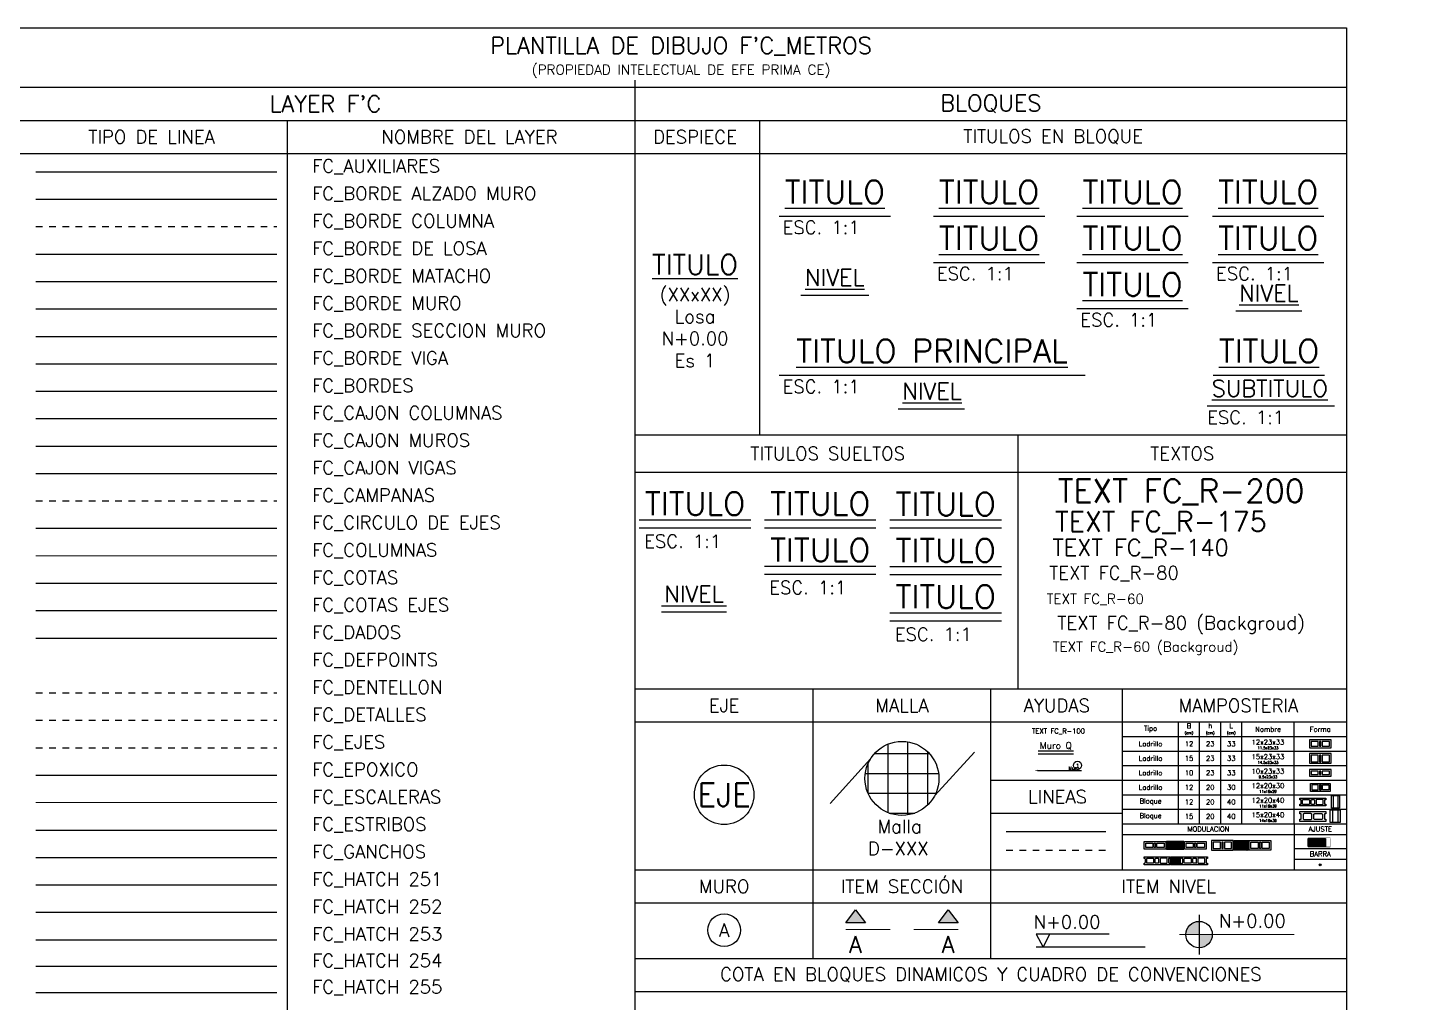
# Model space of a CAD drawing. Header units: millimetres. Extents: x -42 to 124, y -10 to 43.
# Drawn here: x 0.18 to 21.24, y 28.04 to 42.78 of the extents above; entities that cross this region are included whole.
import ezdxf
from ezdxf import colors
from ezdxf.entities.mleader import LeaderData, LeaderLine
from ezdxf.enums import TextEntityAlignment as Align
from ezdxf.math import Vec2, Vec3

# ---------------------------------------------------------------- set-up
doc = ezdxf.new("R2010")
doc.units = ezdxf.units.MM
doc.header["$LTSCALE"] = 0.01
for name, pattern in [('DASHDOT', [1, 0.5, -0.25, 0, -0.25]), ('DASHED2', [0.375, 0.25, -0.125]), ('DOT', [6.35, 0, -6.35])]:
    doc.linetypes.add(name, pattern=pattern)
for name, color, linetype in [('FC_AUXILIARES', 1, 'Continuous'), ('FC_BORDE COLUMNA', 6, 'DASHED2'), ('FC_BORDE LOSA', 4, 'Continuous'), ('FC_BORDE MATACHO', 5, 'Continuous'), ('FC_BORDE VIGA', 4, 'Continuous'), ('FC_BORDES', 4, 'Continuous'), ('FC_CAMPANAS', 3, 'DASHED2'), ('FC_CIRCULO DE EJES', 3, 'Continuous'), ('FC_COTAS', 1, 'Continuous'), ('FC_COTAS @ 25', 1, 'Continuous'), ('FC_COTAS @ 50', 1, 'Continuous'), ('FC_COTAS EJES', 1, 'Continuous'), ('FC_DADOS', 5, 'Continuous'), ('FC_DENTELLON', 3, 'DASHED2'), ('FC_DETALLES', 5, 'DOT'), ('FC_EJES', 1, 'DASHDOT'), ('FC_EPOXICO', 12, 'Continuous'), ('FC_ESTRIBOS', 3, 'Continuous'), ('FC_GANCHOS', 4, 'Continuous'), ('FC_HATCH 251', 251, 'Continuous'), ('FC_HATCH 252', 252, 'Continuous'), ('FC_HATCH 253', 253, 'Continuous'), ('FC_HATCH 254', 254, 'Continuous'), ('FC_HATCH 255', 255, 'Continuous'), ('FC_LINEA CORTE', 1, 'Continuous'), ('FC_MODULACION', 6, 'Continuous'), ('FC_NUMERO', 11, 'Continuous'), ('FC_R-100 @ 50', 12, 'Continuous'), ('FC_R-140', 2, 'Continuous'), ('FC_R-140 @ 100', 2, 'Continuous'), ('FC_R-175', 5, 'Continuous'), ('FC_R-175 @ 100', 5, 'Continuous'), ('FC_R-200', 5, 'Continuous'), ('FC_R-200 @ 100', 5, 'Continuous'), ('FC_R-60 @ 100', 11, 'Continuous'), ('FC_R-80', 11, 'Continuous'), ('FC_R-80 @ 100', 11, 'Continuous'), ('FC_REFUERZO', 5, 'Continuous'), ('FC_REFUERZO 2', 1, 'Continuous')]:
    doc.layers.add(name, color=color, linetype=linetype)
for name, color, linetype, plot in [('FC_BORDE ALZADO MURO', 230, 'Continuous', False), ('FC_BORDE MUROS', 250, 'Continuous', False), ('FC_BORDE SECCION MURO', 230, 'Continuous', False), ('FC_CAJON COLUMNAS', 230, 'Continuous', False), ('FC_CAJON MUROS', 230, 'Continuous', False), ('FC_CAJON VIGAS', 230, 'Continuous', False)]:
    doc.layers.add(name, color=color, linetype=linetype, plot=plot)
doc.layers.add('FC_COLUMNAS', color=5, linetype='Continuous', lineweight=15)
doc.layers.add('FC_ESCALERAS', color=253, linetype='Continuous', lineweight=18)
doc.styles.add('FC_TEXT', font='romans.shx', dxfattribs={"height": 0.002})
doc.styles.add('FC_TEXT1', font='romans.shx')
doc.linetypes.add('ZIGZAG', pattern='A,0.00254,-5.08,[131,ltypeshp.shx,S=5.08,R=0,X=-5.08,Y=0],-10.16,[131,ltypeshp.shx,S=5.08,R=180,X=5.08,Y=0],-5.08', length=20.32254)

# ---------------------------------------------------------------- blocks, each defined once
blk = doc.blocks.new('*U218')
at = {"layer": 'FC_R-200', "color": 4, "ltscale": 1.5}
blk.add_lwpolyline([(-0.00843, 0), (0.00843, 0)], dxfattribs=at)
at = {"layer": 'FC_R-200', "ltscale": 1.5, "style": 'FC_TEXT1'}
blk.add_attdef('%%UTÍTULO', text='', height=0.0035, dxfattribs=at).set_placement((0, 0.00366), align=Align.MIDDLE_CENTER)
at = {"layer": 'FC_R-80', "ltscale": 1.5, "style": 'FC_TEXT1'}
blk.add_attdef('ESCALA', text='', height=0.002, dxfattribs=at).set_placement((-0.0079, -0.0017), align=Align.MIDDLE_LEFT)
blk = doc.blocks.new('*U219')
at = {"layer": 'FC_R-140', "color": 4, "ltscale": 1.5}
blk.add_lwpolyline([(-0.00515, -0.00507), (0.00489, -0.00507)], dxfattribs=at)
at = {"layer": 'FC_R-200', "color": 4, "ltscale": 1.5}
blk.add_lwpolyline([(-0.02315, 0), (0.02315, 0)], dxfattribs=at)
at = {"layer": 'FC_R-140', "ltscale": 1.5, "style": 'FC_TEXT1'}
blk.add_attdef('%%UNIVEL', text='', height=0.0025, dxfattribs=at).set_placement((0, -0.00242), align=Align.MIDDLE_CENTER)
at = {"layer": 'FC_R-200', "ltscale": 1.5, "style": 'FC_TEXT1'}
blk.add_attdef('%%UTÍTULO', text='', height=0.0035, dxfattribs=at).set_placement((0, 0.00366), align=Align.MIDDLE_CENTER)
at = {"layer": 'FC_R-80', "ltscale": 1.5, "style": 'FC_TEXT1'}
blk.add_attdef('ESCALA', text='', height=0.002, dxfattribs=at).set_placement((-0.02262, -0.0017), align=Align.MIDDLE_LEFT)
blk = doc.blocks.new('*U220')
at = {"layer": 'FC_R-200', "color": 4, "ltscale": 1.5}
for points in [[(-0.00843, 0), (0.00843, 0)], [(-0.00843, -0.007), (0.00843, -0.007)]]:
    blk.add_lwpolyline(points, dxfattribs=at)
at = {"layer": 'FC_R-200', "ltscale": 1.5, "style": 'FC_TEXT1'}
for tag, p in [('%%UTÍTULO', (0, 0.00366)), ('%%UTÍTULO1', (0, -0.00334))]:
    blk.add_attdef(tag, text='', height=0.0035, dxfattribs=at).set_placement(p, align=Align.MIDDLE_CENTER)
at = {"layer": 'FC_R-80', "ltscale": 1.5, "style": 'FC_TEXT1'}
blk.add_attdef('ESCALA', text='', height=0.002, dxfattribs=at).set_placement((-0.0079, -0.0087), align=Align.MIDDLE_LEFT)
blk = doc.blocks.new('FC_B_Eje')
at = {"layer": 'FC_CIRCULO DE EJES', "ltscale": 1.5}
blk.add_circle((0, 0), 0.0045, dxfattribs=at)
at = {"ltscale": 1.5, "style": 'FC_TEXT1'}
blk.add_attdef('EJE', text='', height=0.0035, dxfattribs=at).set_placement((0, 0), align=Align.MIDDLE_CENTER)
blk = doc.blocks.new('*U98')
h = blk.add_hatch(color=256)
h.dxf.hatch_style = 1
h.paths.add_polyline_path([(0.003, 0.001), (0, 0.001), (0.0015, 0.003)])
h.paths.add_polyline_path([(0.01702, 0.001), (0.01402, 0.001), (0.01552, 0.003)])
for points in [[(0.003, 0.001), (0, 0.001), (0.0015, 0.003)], [(0.01702, 0.001), (0.01402, 0.001), (0.01552, 0.003)]]:
    blk.add_lwpolyline(points, close=True)
at = {"const_width": 0.00015}
for points in [[(0, 0), (0.00674, 0)], [(0.01702, 0), (0.01027, 0)]]:
    blk.add_lwpolyline(points, dxfattribs=at)
at = {"layer": 'FC_R-140', "style": 'FC_TEXT1'}
for tag, p in [('X', (0.0015, -0.00225)), ("X'", (0.01552, -0.00225))]:
    blk.add_attdef(tag, text='', height=0.0025, dxfattribs=at).set_placement(p, align=Align.MIDDLE_CENTER)
blk = doc.blocks.new('*U97')
at = {"layer": 'FC_HATCH 253'}
h = blk.add_hatch(color=256, dxfattribs=at)
h.paths.add_polyline_path([(-0.002, 0), (0, 0), (0, 0.002, 0.414214)])
h.paths.add_polyline_path([(0.002, 0), (0, 0), (0, -0.002, 0.414214)])
blk.add_line((0, 0.003), (0, -0.003))
at = {"const_width": 0.00015}
blk.add_lwpolyline([(-0.003, 0), (0.01442, 0)], dxfattribs=at)
blk.add_circle((0, 0), 0.002)
at = {"layer": 'FC_R-80', "style": 'FC_TEXT1'}
blk.add_attdef('NIVEL', (0.003, 0.00109), '', height=0.002, dxfattribs=at)
blk = doc.blocks.new('*U99')
at = {"layer": 'FC_R-140', "color": 4, "ltscale": 1.5}
blk.add_lwpolyline([(-0.0049, -0.01433), (0.00511, -0.01433)], dxfattribs=at)
at = {"layer": 'FC_R-200', "color": 4, "ltscale": 1.5}
for points in [[(-0.00843, 0), (0.00843, 0)], [(-0.00843, -0.007), (0.00843, -0.007)]]:
    blk.add_lwpolyline(points, dxfattribs=at)
at = {"layer": 'FC_R-140', "ltscale": 1.5, "style": 'FC_TEXT1'}
blk.add_attdef('%%UNIVEL', text='', height=0.0025, dxfattribs=at).set_placement((0.00011, -0.01167), align=Align.MIDDLE_CENTER)
at = {"layer": 'FC_R-200', "ltscale": 1.5, "style": 'FC_TEXT1'}
for tag, p in [('%%UTÍTULO', (0, 0.00366)), ('%%UTÍTULO1', (0, -0.00334))]:
    blk.add_attdef(tag, text='', height=0.0035, dxfattribs=at).set_placement(p, align=Align.MIDDLE_CENTER)
at = {"layer": 'FC_R-80', "ltscale": 1.5, "style": 'FC_TEXT1'}
blk.add_attdef('ESCALA', text='', height=0.002, dxfattribs=at).set_placement((-0.0079, -0.0087), align=Align.MIDDLE_LEFT)
blk = doc.blocks.new('*U221')
at = {"layer": 'FC_R-200', "color": 4, "ltscale": 1.5}
for points in [[(-0.00843, 0), (0.00843, 0)], [(-0.00843, -0.007), (0.00843, -0.007)], [(-0.00843, -0.014), (0.00843, -0.014)]]:
    blk.add_lwpolyline(points, dxfattribs=at)
at = {"layer": 'FC_R-200', "ltscale": 1.5, "style": 'FC_TEXT1'}
for tag, p in [('TÍTULO', (0, 0.00366)), ('TÍTULO1', (0, -0.00334)), ('TÍTULO2', (0, -0.01034))]:
    blk.add_attdef(tag, text='', height=0.0035, dxfattribs=at).set_placement(p, align=Align.MIDDLE_CENTER)
at = {"layer": 'FC_R-80', "ltscale": 1.5, "style": 'FC_TEXT1'}
blk.add_attdef('ESCALA', text='', height=0.002, dxfattribs=at).set_placement((-0.0079, -0.0157), align=Align.MIDDLE_LEFT)
blk = doc.blocks.new('*U96')
at = {"ltscale": 0.9, "const_width": 0.0002}
blk.add_lwpolyline([(-0.00545, 0.002), (-0.01651, 0.002)], dxfattribs=at)
at = {"ltscale": 0.9}
blk.add_lwpolyline([(-0.01547, 0), (-0.01443, 0.002), (-0.01651, 0.002)], close=True, dxfattribs=at)
blk.add_lwpolyline([(0, 0), (-0.01651, 0)], dxfattribs=at)
at = {"layer": 'FC_R-80', "lineweight": 25, "style": 'FC_TEXT1'}
blk.add_attdef('N+00.00_001', (-0.01689, 0.00282), '', height=0.002, dxfattribs=at)
blk = doc.blocks.new('*U95')
at = {"layer": 'FC_NUMERO', "color": 0}
blk.add_circle((0, 0), 0.00248, dxfattribs=at)
at = {"layer": 'FC_NUMERO', "color": 0, "style": 'FC_TEXT1'}
blk.add_attdef('N-NUM', text='', height=0.002, dxfattribs=at).set_placement((0, 0), align=Align.MIDDLE_CENTER)
blk = doc.blocks.new('*U103')
at = {"layer": 'FC_R-140', "color": 4, "ltscale": 1.5}
blk.add_lwpolyline([(-0.00934, -0.00466), (0.00994, -0.00466)], dxfattribs=at)
at = {"layer": 'FC_R-200', "color": 4, "ltscale": 1.5}
blk.add_lwpolyline([(-0.00842, 0), (0.00842, 0)], dxfattribs=at)
at = {"layer": 'FC_R-140', "ltscale": 1.5, "style": 'FC_TEXT1'}
blk.add_attdef('%%UNIVEL', text='', height=0.0025, dxfattribs=at).set_placement((0.00013, -0.002), align=Align.MIDDLE_CENTER)
at = {"layer": 'FC_R-200', "ltscale": 1.5, "style": 'FC_TEXT1'}
blk.add_attdef('%%UTÍTULO', text='', height=0.0035, dxfattribs=at).set_placement((0.00001, 0.00366), align=Align.MIDDLE_CENTER)
at = {"layer": 'FC_R-80', "ltscale": 1.5, "style": 'FC_TEXT'}
blk.add_attdef('ESCALA', text='', height=0.002, dxfattribs=at).set_placement((-0.00934, -0.00538), align=Align.TOP_LEFT)
blk = doc.blocks.new('*U222')
at = {"layer": 'FC_R-140', "color": 4, "ltscale": 1.5}
blk.add_lwpolyline([(-0.00514, 0), (0.00514, 0)], dxfattribs=at)
at = {"layer": 'FC_R-140', "ltscale": 1.5, "style": 'FC_TEXT1'}
blk.add_attdef('%%UTÍTULO', text='', height=0.0025, dxfattribs=at).set_placement((0, 0.00266), align=Align.MIDDLE_CENTER)
at = {"layer": 'FC_R-80', "ltscale": 1.5, "style": 'FC_TEXT1'}
blk.add_attdef('ESCALA', text='', height=0.002, dxfattribs=at).set_placement((-0.00514, -0.0017), align=Align.MIDDLE_LEFT)
blk = doc.blocks.new('*U105')
at = {"layer": 'FC_R-140', "ltscale": 0.6}
blk.add_lwpolyline([(-0.0049, -0.00056), (0.0049, -0.00056)], dxfattribs=at)
at = {"layer": 'FC_R-140', "color": 4, "ltscale": 1.5}
blk.add_lwpolyline([(-0.0049, -0.00147), (0.0049, -0.00147)], dxfattribs=at)
blk = doc.blocks.new('*U116')
at = {"layer": 'FC_R-200'}
blk.add_lwpolyline([(-0.00843, -0.0007), (0.00843, -0.0007)], dxfattribs=at)
at = {"layer": 'FC_R-200', "color": 4, "ltscale": 1.5}
blk.add_lwpolyline([(-0.00843, -0.0019), (0.00843, -0.0019)], dxfattribs=at)
blk = doc.blocks.new('*U121')
at = {"layer": 'FC_REFUERZO', "ltscale": 0.9}
h = blk.add_hatch(dxfattribs=at)
h.set_pattern_fill('_USER', color=256, scale=0.003, double=1, pattern_type=0)
h.set_pattern_definition([(0, (0, 0), (0, 0.003), []), (90, (0, 0), (-0.003, 2e-19), [])])
edge = h.paths.add_edge_path()
edge.add_arc((0, 0), 0.0056, 0, 360)
at = {"layer": 'FC_BORDES'}
blk.add_circle((0, 0), 0.0056, dxfattribs=at)
at = {"layer": 'FC_LINEA CORTE'}
for points in [[(-0.00474, 0.00298), (-0.01085, -0.00379)], [(0.00496, -0.0026), (0.01096, 0.00398)]]:
    blk.add_lwpolyline(points, dxfattribs=at)
at = {"layer": 'FC_R-80', "ltscale": 0.9, "style": 'FC_TEXT1'}
for tag, p in [('Malla_001', (-0.00371, -0.00827)), ('Malla_002', (-0.00514, -0.0116))]:
    blk.add_attdef(tag, p, '', height=0.002, dxfattribs=at)
blk = doc.blocks.new('FC_B_Ladrillo12x20x30')
at = {"layer": 'FC_MODULACION', "ltscale": 0.9}
for points in [[(0.3, 0.12), (0, 0.12), (0, 0), (0.3, 0)], [(0.117, 0.022), (0.022, 0.022), (0.022, 0.098), (0.117, 0.098)], [(0.136, 0.022), (0.136, 0.098), (0.164, 0.098), (0.164, 0.022)], [(0.183, 0.022), (0.278, 0.022), (0.278, 0.098), (0.183, 0.098)]]:
    blk.add_lwpolyline(points, close=True, dxfattribs=at)
blk = doc.blocks.new('FC_B_Ladrillo 10x23x33')
at = {"color": 0, "ltscale": 0.9}
for points in [[(0, -0.1), (0.33, -0.1), (0.33, 0), (0, 0)], [(0.135, -0.025), (0.025, -0.025), (0.025, -0.075), (0.135, -0.075)], [(0.175, -0.075), (0.175, -0.025), (0.155, -0.025), (0.155, -0.075)], [(0.195, -0.075), (0.305, -0.075), (0.305, -0.025), (0.195, -0.025)]]:
    blk.add_lwpolyline(points, close=True, dxfattribs=at)
blk = doc.blocks.new('FC_B_Ladrillo 15x23x33')
at = {"ltscale": 0.6}
for points in [[(0.33, 0), (0, 0), (0, -0.15), (0.33, -0.15)], [(0.135, -0.025), (0.025, -0.025), (0.025, -0.125), (0.135, -0.125)], [(0.175, -0.025), (0.155, -0.025), (0.155, -0.125), (0.175, -0.125)], [(0.305, -0.025), (0.195, -0.025), (0.195, -0.125), (0.305, -0.125)]]:
    blk.add_lwpolyline(points, close=True, dxfattribs=at)
blk = doc.blocks.new('FC_B_Bloque concreto 12x20x40')
at = {"ltscale": 0.6}
for points in [[(0, 0), (0.39, 0), (0.39, -0.025), (0.38, -0.025, 0.4142136), (0.37, -0.035), (0.37, -0.085, 0.4142136), (0.38, -0.095), (0.39, -0.095), (0.39, -0.12), (0, -0.12), (0, -0.095), (0.01, -0.095, 0.4142136), (0.02, -0.085), (0.02, -0.035, 0.4142136), (0.01, -0.025), (0, -0.025)], [(0.05, -0.0225), (0.135, -0.0225, -0.4142136), (0.145, -0.0325), (0.145, -0.0875, -0.4142136), (0.135, -0.0975), (0.05, -0.0975, -0.4142136), (0.04, -0.0875), (0.04, -0.0325, -0.4142136)], [(0.18, -0.0225), (0.21, -0.0225, -0.4142136), (0.22, -0.0325), (0.22, -0.0875, -0.4142136), (0.21, -0.0975), (0.18, -0.0975, -0.4142136), (0.17, -0.0875), (0.17, -0.0325, -0.4142136)], [(0.34, -0.0225), (0.255, -0.0225, 0.4142136), (0.245, -0.0325), (0.245, -0.0875, 0.4142136), (0.255, -0.0975), (0.34, -0.0975, 0.4142136), (0.35, -0.0875), (0.35, -0.0325, 0.4142136)]]:
    blk.add_lwpolyline(points, format="xyb", close=True, dxfattribs=at)
blk = doc.blocks.new('FC_B_Bloque concreto 15x20x40')
at = {"ltscale": 0.6}
for points in [[(0, 0), (0.39, 0), (0.39, -0.033), (0.38, -0.033, 0.414214), (0.37, -0.043), (0.37, -0.107, 0.414214), (0.38, -0.117), (0.39, -0.117), (0.39, -0.15), (0, -0.15), (0, -0.117), (0.01, -0.117, 0.414214), (0.02, -0.107), (0.02, -0.043, 0.414214), (0.01, -0.033), (0, -0.033)], [(0.063, -0.119), (0.166, -0.119, 0.414214), (0.181, -0.104), (0.181, -0.046, 0.414214), (0.166, -0.031), (0.063, -0.031, 0.414214), (0.048, -0.046), (0.048, -0.104, 0.414214)], [(0.327, -0.119), (0.224, -0.119, -0.414214), (0.209, -0.104), (0.209, -0.046, -0.414214), (0.224, -0.031), (0.327, -0.031, -0.414214), (0.342, -0.046), (0.342, -0.104, -0.414214)]]:
    blk.add_lwpolyline(points, format="xyb", close=True, dxfattribs=at)
blk = doc.blocks.new('FC_B_Bloque concreto 12x20x40 alzado')
at = {"ltscale": 0.6}
blk.add_lwpolyline([(0, 0.2), (0.12, 0.2), (0.12, 0.01), (0, 0.01)], close=True, dxfattribs=at)
for points in [[(0.025, 0.2), (0.025, 0.01)], [(0.095, 0.2), (0.095, 0.01)]]:
    blk.add_lwpolyline(points, dxfattribs=at)
blk = doc.blocks.new('FC_B_Bloque concreto 15x20x40 alzado')
at = {"ltscale": 0.6}
blk.add_lwpolyline([(0, 0.2), (0.15, 0.2), (0.15, 0.01), (0, 0.01)], close=True, dxfattribs=at)
for points in [[(0.033, 0.2), (0.033, 0.01)], [(0.117, 0.2), (0.117, 0.01)]]:
    blk.add_lwpolyline(points, dxfattribs=at)
blk = doc.blocks.new('FC_B_Ladrillo 12x23x33')
at = {"color": 0, "ltscale": 0.9}
for points in [[(0, -0.12), (0.33, -0.12), (0.33, 0), (0, 0)], [(0.135, -0.025), (0.025, -0.025), (0.025, -0.095), (0.135, -0.095)], [(0.175, -0.095), (0.175, -0.025), (0.155, -0.025), (0.155, -0.095)], [(0.195, -0.095), (0.305, -0.095), (0.305, -0.025), (0.195, -0.025)]]:
    blk.add_lwpolyline(points, close=True, dxfattribs=at)
blk = doc.blocks.new('*U131')
at = {"layer": 'FC_MODULACION', "color": 0}
for p in [(-0.355, 0.06), (-0.015, 0.06)]:
    blk.add_blockref('FC_B_Ladrillo 12x23x33', p, dxfattribs=at)
at = {"color": 0, "ltscale": 0.9}
blk.add_wipeout([(0.245, 0.06), (0.585, 0.06), (0.585, -0.06), (0.245, -0.06)], dxfattribs=at)
at = {"layer": 'FC_HATCH 253', "ltscale": 0.9, "transparency": 33554687}
h = blk.add_hatch(dxfattribs=at)
h.set_pattern_fill('ANSI31', color=256, scale=0.003)
h.set_pattern_definition([(45, (0.2548925, 0), (-0.0067352, 0.0067352), [])])
h.paths.add_polyline_path([(-0.015, 0.06), (0.245, 0.06), (0.245, -0.06), (-0.015, -0.06)])
at = {"layer": 'FC_MODULACION', "color": 0}
blk.add_lwpolyline([(-0.015, 0.06), (0.245, 0.06), (0.245, -0.06), (-0.015, -0.06)], close=True, dxfattribs=at)
blk.add_blockref('FC_B_Ladrillo 12x23x33', (0.255, 0.06), dxfattribs=at)
blk = doc.blocks.new('*U133')
at = {"color": 0}
blk.add_blockref('FC_B_Ladrillo 15x23x33', (-0.385, 0.075), dxfattribs=at)
at = {"color": 0, "xscale": -1}
blk.add_blockref('FC_B_Ladrillo 15x23x33', (0.285, 0.075), dxfattribs=at)
at = {"color": 0, "ltscale": 0.9}
blk.add_wipeout([(0.175, 0.076), (0.425, 0.076), (0.425, -0.075), (0.175, -0.075)], dxfattribs=at)
at = {"layer": 'FC_HATCH 253', "ltscale": 0.9, "transparency": 33554687}
h = blk.add_hatch(dxfattribs=at)
h.set_pattern_fill('ANSI31', color=256, scale=0.003)
h.set_pattern_definition([(45, (0.130082, 0), (-0.0067352, 0.0067352), [])])
h.paths.add_polyline_path([(-0.045, 0.075), (0.175, 0.075), (0.175, -0.075), (-0.045, -0.075)])
at = {"color": 0, "ltscale": 0.9, "transparency": 33554687}
blk.add_lwpolyline([(-0.045, 0.075), (0.175, 0.075), (0.175, -0.075), (-0.045, -0.075)], close=True, dxfattribs=at)
at = {"color": 0, "xscale": -1}
blk.add_blockref('FC_B_Ladrillo 15x23x33', (0.515, 0.075), dxfattribs=at)
blk = doc.blocks.new('*U139')
at = {"layer": 'FC_HATCH 253', "ltscale": 0.6}
h = blk.add_hatch(dxfattribs=at)
h.set_pattern_fill('ANSI31', color=256, scale=0.003)
h.paths.add_polyline_path([(0, 0), (0.159, 0), (0.159, -0.12), (0, -0.12)])
at = {"color": 0, "ltscale": 0.6}
blk.add_lwpolyline([(0, 0), (0.159, 0), (0.159, -0.12), (0, -0.12)], close=True, dxfattribs=at)
at = {"ltscale": 0.6}
blk.add_lwpolyline([(0.159, 0), (0.39, 0), (0.39, -0.12), (0.159, -0.12)], close=True, dxfattribs=at)
at = {"color": 0}
for p in [(-0.4, 0), (0, 0)]:
    blk.add_blockref('FC_B_Bloque concreto 12x20x40', p, dxfattribs=at)
at = {"ltscale": 0.6}
blk.add_wipeout([(0.159, 0), (0.395, 0), (0.395, -0.12), (0.159, -0.12)], dxfattribs=at)
at = {"color": 0}
blk.add_blockref('FC_B_Bloque concreto 12x20x40', (0.169, 0), dxfattribs=at)
blk = doc.blocks.new('*U138')
at = {"layer": 'FC_HATCH 253', "ltscale": 0.6}
h = blk.add_hatch(dxfattribs=at)
h.set_pattern_fill('ANSI31', color=256, scale=0.003)
h.set_pattern_definition([(45, (0.097686, 0), (-0.0067352, 0.0067352), [])])
h.paths.add_polyline_path([(0, 0), (0.263, 0), (0.263, -0.12), (0, -0.12)])
at = {"color": 0, "ltscale": 0.6}
blk.add_blockref('FC_B_Ladrillo 12x23x33', (0, 0), dxfattribs=at)
blk.add_wipeout([(0.335, 0.005), (0.263, 0.005), (0.263, -0.125), (0.335, -0.125)], dxfattribs=at)
blk.add_lwpolyline([(0, 0), (0.263, 0), (0.263, -0.12), (0, -0.12)], close=True, dxfattribs=at)
blk = doc.blocks.new('FC_B_Barra muros mamposteria')
h = blk.add_hatch(color=0)
h.dxf.hatch_style = 1
edge = h.paths.add_edge_path()
edge.add_arc((0, 0), 0.015, 0, 360, ccw=False)
at = {"color": 0}
blk.add_circle((0, 0), 0.015, dxfattribs=at)
blk = doc.blocks.new('*U226')
at = {"layer": 'FC_BORDES', "ltscale": 0.9}
blk.add_lwpolyline([(-0.00534, -0.00091), (0.00534, -0.00091)], dxfattribs=at)
at = {"layer": 'FC_R-80', "ltscale": 0.9}
blk.add_lwpolyline([(-0.00534, 0), (0.00534, 0)], dxfattribs=at)
at = {"layer": 'FC_R-80', "ltscale": 0.6, "style": 'FC_TEXT1'}
blk.add_attdef('MURO', text='', height=0.002, dxfattribs=at).set_placement((0, 0), align=Align.BOTTOM_CENTER)

msp = doc.modelspace()

# ---------------------------------------------------------------- linework, layer by layer
at = {"layer": 'FC_AUXILIARES'}
msp.add_lwpolyline([(0.308, 40.604), (3.95, 40.604)], dxfattribs=at)
at = {"layer": 'FC_BORDE ALZADO MURO'}
msp.add_lwpolyline([(0.308, 40.189), (3.95, 40.189)], dxfattribs=at)
at = {"layer": 'FC_BORDE COLUMNA', "ltscale": 0.6}
msp.add_lwpolyline([(0.308, 39.774), (3.95, 39.774)], dxfattribs=at)
at = {"layer": 'FC_BORDE LOSA'}
msp.add_lwpolyline([(0.308, 39.359), (3.95, 39.359)], dxfattribs=at)
at = {"layer": 'FC_BORDE MATACHO'}
msp.add_lwpolyline([(0.308, 38.944), (3.95, 38.944)], dxfattribs=at)
at = {"layer": 'FC_BORDE MUROS'}
msp.add_lwpolyline([(0.308, 38.529), (3.95, 38.529)], dxfattribs=at)
at = {"layer": 'FC_BORDE SECCION MURO'}
msp.add_lwpolyline([(0.308, 38.114), (3.95, 38.114)], dxfattribs=at)
at = {"layer": 'FC_BORDE VIGA'}
msp.add_lwpolyline([(0.308, 37.699), (3.95, 37.699)], dxfattribs=at)
at = {"layer": 'FC_BORDES', "ltscale": 1.5}
msp.add_lwpolyline([(0, 42.782), (20.137, 42.782), (20.137, 0), (0, 0)], close=True, dxfattribs=at)
for points in [[(9.375, 0.107), (9.375, 41.989)], [(0, 41.882), (20.137, 41.882)], [(0, 41.382), (20.137, 41.382)], [(4.114, 10.969), (4.114, 41.382)], [(11.26, 36.624), (11.26, 41.382)], [(0, 40.882), (20.137, 40.882)], [(9.375, 36.624), (20.137, 36.624)], [(15.164, 36.624), (15.164, 32.779)], [(9.375, 36.058), (20.137, 36.058)], [(9.375, 32.779), (20.137, 32.779)], [(12.066, 30.287), (12.066, 32.779)], [(14.756, 30.287), (14.756, 32.779)], [(16.75, 30.041), (16.75, 32.779)], [(9.375, 32.279), (20.137, 32.279)], [(17.595, 30.738), (17.595, 32.279)], [(17.915, 30.738), (17.915, 32.279)], [(18.236, 30.738), (18.236, 32.279)], [(18.554, 30.738), (18.554, 32.279)], [(19.346, 30.738), (19.346, 32.279)], [(16.75, 32.058), (20.137, 32.058)], [(16.75, 31.838), (20.137, 31.838)], [(16.75, 31.618), (20.137, 31.618)], [(14.756, 31.398), (16.75, 31.398)], [(16.75, 31.398), (20.137, 31.398)], [(16.75, 31.178), (20.137, 31.178)], [(16.75, 30.958), (20.137, 30.958)], [(14.756, 30.898), (16.75, 30.898)], [(16.75, 30.738), (20.137, 30.738)], [(19.346, 30.738), (19.346, 30.041)], [(16.75, 30.578), (20.137, 30.578)], [(12.066, 28.702), (12.066, 30.287)], [(14.756, 28.702), (14.756, 30.287)], [(19.346, 30.203), (20.137, 30.203)], [(9.375, 30.041), (20.137, 30.041)], [(9.375, 29.541), (20.137, 29.541)], [(9.375, 28.702), (20.137, 28.702)], [(9.375, 28.202), (20.137, 28.202)]]:
    msp.add_lwpolyline(points, dxfattribs=at)
at = {"layer": 'FC_BORDES'}
msp.add_lwpolyline([(0.308, 37.284), (3.95, 37.284)], dxfattribs=at)
at = {"layer": 'FC_BORDES', "linetype": 'ZIGZAG', "ltscale": 0.01}
msp.add_lwpolyline([(14.989, 30.622), (16.497, 30.622)], dxfattribs=at)
at = {"layer": 'FC_BORDES', "linetype": 'DOT', "ltscale": 0.01}
msp.add_lwpolyline([(14.989, 30.337), (16.497, 30.337)], dxfattribs=at)
at = {"layer": 'FC_CAJON COLUMNAS'}
msp.add_lwpolyline([(0.308, 36.869), (3.95, 36.869)], dxfattribs=at)
at = {"layer": 'FC_CAJON MUROS'}
msp.add_lwpolyline([(0.308, 36.454), (3.95, 36.454)], dxfattribs=at)
at = {"layer": 'FC_CAJON VIGAS'}
msp.add_lwpolyline([(0.308, 36.039), (3.95, 36.039)], dxfattribs=at)
at = {"layer": 'FC_CAMPANAS', "ltscale": 0.6}
msp.add_lwpolyline([(0.308, 35.624), (3.95, 35.624)], dxfattribs=at)
at = {"layer": 'FC_CIRCULO DE EJES'}
msp.add_lwpolyline([(0.308, 35.209), (3.95, 35.209)], dxfattribs=at)
at = {"layer": 'FC_COLUMNAS'}
msp.add_lwpolyline([(0.308, 34.794), (3.95, 34.794)], dxfattribs=at)
at = {"layer": 'FC_COTAS'}
msp.add_lwpolyline([(0.308, 34.379), (3.95, 34.379)], dxfattribs=at)
at = {"layer": 'FC_COTAS EJES'}
msp.add_lwpolyline([(0.308, 33.964), (3.95, 33.964)], dxfattribs=at)
at = {"layer": 'FC_DADOS'}
msp.add_lwpolyline([(0.308, 33.549), (3.95, 33.549)], dxfattribs=at)
at = {"layer": 'FC_DENTELLON', "ltscale": 0.6}
msp.add_lwpolyline([(0.308, 32.719), (3.95, 32.719)], dxfattribs=at)
at = {"layer": 'FC_DETALLES', "ltscale": 0.03}
msp.add_lwpolyline([(0.308, 32.304), (3.95, 32.304)], dxfattribs=at)
at = {"layer": 'FC_EJES', "ltscale": 0.6}
msp.add_lwpolyline([(0.308, 31.889), (3.95, 31.889)], dxfattribs=at)
at = {"layer": 'FC_EPOXICO'}
msp.add_lwpolyline([(0.308, 31.474), (3.95, 31.474)], dxfattribs=at)
at = {"layer": 'FC_ESCALERAS'}
msp.add_lwpolyline([(0.308, 31.059), (3.95, 31.059)], dxfattribs=at)
at = {"layer": 'FC_ESTRIBOS'}
msp.add_lwpolyline([(0.308, 30.644), (3.95, 30.644)], dxfattribs=at)
at = {"layer": 'FC_GANCHOS'}
msp.add_lwpolyline([(0.308, 30.229), (3.95, 30.229)], dxfattribs=at)
at = {"layer": 'FC_HATCH 251'}
msp.add_lwpolyline([(0.308, 29.814), (3.95, 29.814)], dxfattribs=at)
at = {"layer": 'FC_HATCH 252'}
msp.add_lwpolyline([(0.308, 29.399), (3.95, 29.399)], dxfattribs=at)
at = {"layer": 'FC_HATCH 253'}
msp.add_lwpolyline([(0.308, 28.984), (3.95, 28.984)], dxfattribs=at)
at = {"layer": 'FC_HATCH 254'}
msp.add_lwpolyline([(0.308, 28.584), (3.95, 28.584)], dxfattribs=at)
at = {"layer": 'FC_HATCH 255'}
msp.add_lwpolyline([(0.308, 28.184), (3.95, 28.184)], dxfattribs=at)

# ---------------------------------------------------------------- block references
at = {"ltscale": 0.6, "xscale": 100, "yscale": 100, "zscale": 100}
msp.add_blockref('*U105', (10.265, 34.09), dxfattribs=at)
msp.add_blockref('*U121', (13.411, 31.425), dxfattribs=at).add_auto_attribs({'Malla_001': 'Malla', 'Malla_002': 'D-XXX'})
at = {"layer": 'FC_COTAS', "xscale": 100, "yscale": 100, "zscale": 100}
for name, p, values in [('*U98', (12.56, 29.138), {"X'": 'A', 'X': 'A'}), ('*U96', (17.093, 28.87), {'N+00.00_001': 'N+0.00'}), ('*U97', (17.907, 29.062), {'NIVEL': 'N+0.00'})]:
    msp.add_blockref(name, p, dxfattribs=at).add_auto_attribs(values)
at = {"layer": 'FC_MODULACION', "ltscale": 0.6}
for name, p in [('FC_B_Ladrillo 12x23x33', (19.576, 32.008)), ('FC_B_Ladrillo 15x23x33', (19.576, 31.803)), ('FC_B_Ladrillo 10x23x33', (19.576, 31.558))]:
    msp.add_blockref(name, p, dxfattribs=at)
at = {"layer": 'FC_MODULACION', "xscale": -1, "rotation": 180}
msp.add_blockref('FC_B_Ladrillo12x20x30', (19.591, 31.348), dxfattribs=at)
at = {"layer": 'FC_MODULACION'}
for name, p in [('FC_B_Bloque concreto 12x20x40 alzado', (19.911, 30.964)), ('FC_B_Bloque concreto 12x20x40', (19.433, 31.128)), ('FC_B_Bloque concreto 15x20x40 alzado', (19.891, 30.749)), ('FC_B_Bloque concreto 15x20x40', (19.433, 30.923))]:
    msp.add_blockref(name, p, dxfattribs=at)
at = {"layer": 'FC_NUMERO'}
for p, xscale, yscale, zscale, values in [((16.068, 31.622), 25, 25, 25, {'N-NUM': '1'}), ((10.721, 29.128), 100, 100, 100, {'N-NUM': 'A'})]:
    msp.add_blockref('*U95', p, dxfattribs=dict(at, xscale=xscale, yscale=yscale, zscale=zscale)).add_auto_attribs(values)
at = {"layer": 'FC_R-140', "xscale": 100, "yscale": 100, "zscale": 100}
msp.add_blockref('*U222', (12.395, 38.737), dxfattribs=at).add_auto_attribs({'%%UTÍTULO': '%%UNIVEL'})
at = {"layer": 'FC_R-175'}
ref = msp.add_blockref('FC_B_Eje', (10.721, 31.177), dxfattribs=dict(at, xscale=100, yscale=100, zscale=100))
ref.add_attrib('EJE', 'EJE', dxfattribs={"layer": '0', "color": 0, "ltscale": 1.5, "height": 0.35, "style": 'FC_TEXT1'}).set_placement((10.721, 31.177), align=Align.MIDDLE_CENTER)
at = {"layer": 'FC_R-200', "xscale": 100, "yscale": 100, "zscale": 100}
for name, p, values in [('*U218', (12.395, 39.933), {'%%UTÍTULO': '%%UTITULO', 'ESCALA': 'ESC. 1:1'}), ('*U220', (14.729, 39.933), {'%%UTÍTULO': '%%UTITULO', '%%UTÍTULO1': '%%UTITULO', 'ESCALA': 'ESC. 1:1'}), ('*U221', (16.9, 39.933), {'TÍTULO': '%%UTITULO', 'TÍTULO1': '%%UTITULO', 'TÍTULO2': '%%UTITULO', 'ESCALA': 'ESC. 1:1'}), ('*U99', (18.953, 39.933), {'%%UTÍTULO': '%%UTITULO', '%%UTÍTULO1': '%%UTITULO', 'ESCALA': 'ESC. 1:1', '%%UNIVEL': '%%UNIVEL'})]:
    msp.add_blockref(name, p, dxfattribs=at).add_auto_attribs(values)
at = {"layer": 'FC_R-200', "ltscale": 1.5, "xscale": 100, "yscale": 100, "zscale": 100}
for name, p, values in [('*U219', (13.867, 37.526), {'%%UTÍTULO': '%%UTITULO PRINCIPAL', 'ESCALA': 'ESC. 1:1', '%%UNIVEL': '%%UNIVEL'}), ('*U103', (18.963, 37.526), {'%%UTÍTULO': '%%UTITULO', '%%UNIVEL': '%%USUBTITULO', 'ESCALA': 'ESC. 1:1'})]:
    msp.add_blockref(name, p, dxfattribs=at).add_auto_attribs(values)
at = {"layer": 'FC_R-200', "xscale": 100, "yscale": 100, "zscale": 100}
for p in [(10.28, 35.407), (12.174, 35.407), (14.073, 35.407), (12.174, 34.707), (14.073, 34.699), (14.073, 33.999)]:
    msp.add_blockref('*U116', p, dxfattribs=at)
at = {"layer": 'FC_R-80', "ltscale": 0.6, "xscale": 50, "yscale": 50, "zscale": 50}
msp.add_blockref('*U226', (15.739, 31.842), dxfattribs=at).add_auto_attribs({'MURO': 'Muro Q'})
at = {"layer": 'FC_REFUERZO 2', "color": 11}
msp.add_blockref('FC_B_Barra muros mamposteria', (19.741, 30.117), dxfattribs=at)

# ---------------------------------------------------------------- texts
at = {"layer": 'FC_R-100 @ 50', "style": 'FC_TEXT'}
msp.add_text('TEXT FC_R-100 ', height=0.075, dxfattribs=at).set_placement((15.805, 32.141), align=Align.MIDDLE_CENTER)
at = {"layer": 'FC_R-140', "char_height": 0.25, "attachment_point": 5, "style": 'FC_TEXT1'}
for s, insert, width in [("PLANTILLA DE DIBUJO F'C_METROS\\P{\\H0.6x;(PROPIEDAD INTELECTUAL DE EFE PRIMA CE)}", (10.069, 42.332), 6.65726), ('BLOQUES', (14.756, 41.632), 1.66917)]:
    msp.add_mtext(s, dxfattribs=dict(at, insert=insert, width=width))
at = {"layer": 'FC_R-140', "insert": (4.688, 41.632), "char_height": 0.25, "attachment_point": 5, "style": 'FC_TEXT1'}
msp.add_mtext("LAYER F'C", dxfattribs=at)
at = {"layer": 'FC_R-140 @ 100', "insert": (17.022, 34.906), "char_height": 0.25, "attachment_point": 5, "style": 'FC_TEXT'}
msp.add_mtext('TEXT FC_R-140', dxfattribs=at)
at = {"layer": 'FC_R-140 @ 100', "ltscale": 0.6, "insert": (10.265, 34.09), "char_height": 0.25, "attachment_point": 8, "style": 'FC_TEXT'}
msp.add_mtext('NIVEL', dxfattribs=at)
at = {"layer": 'FC_R-175 @ 100', "insert": (10.28, 39.2), "char_height": 0.3, "width": 1.403, "attachment_point": 5, "style": 'FC_TEXT'}
msp.add_mtext('{\\LTITULO}', dxfattribs=at)
at = {"layer": 'FC_R-175 @ 100', "insert": (17.329, 35.298), "char_height": 0.3, "attachment_point": 5, "style": 'FC_TEXT'}
msp.add_mtext('TEXT FC_R-175', dxfattribs=at)
at = {"layer": 'FC_R-200 @ 100', "char_height": 0.35, "style": 'FC_TEXT'}
for s, insert, attachment_point in [('TEXT FC_R-200', (17.636, 35.76), 5), ('TITULO', (10.28, 35.407), 8), ('TITULO', (12.174, 35.407), 8), ('TITULO', (14.073, 35.399), 8), ('TITULO', (12.174, 34.707), 8), ('TITULO', (14.073, 34.699), 8), ('TITULO', (14.073, 33.999), 8)]:
    msp.add_mtext(s, dxfattribs=dict(at, insert=insert, attachment_point=attachment_point))
at = {"layer": 'FC_R-60 @ 100', "insert": (16.336, 34.134), "char_height": 0.15, "attachment_point": 5, "style": 'FC_TEXT'}
msp.add_mtext('TEXT FC_R-60', dxfattribs=at)
at = {"layer": 'FC_R-80', "char_height": 0.2, "style": 'FC_TEXT1'}
for s, insert, attachment_point in [('TIPO DE LINEA', (2.057, 41.132), 5), ('NOMBRE DEL LAYER', (6.867, 41.132), 5), ('FC_AUXILIARES', (4.486, 40.573), 7), ('FC_BORDE ALZADO MURO', (4.486, 40.158), 7), ('FC_BORDE DE LOSA', (4.486, 39.327), 7), ('FC_BORDE MATACHO', (4.486, 38.912), 7), ('FC_BORDE MURO', (4.486, 38.497), 7), ('FC_BORDE SECCION MURO', (4.486, 38.082), 7), ('FC_BORDE VIGA', (4.486, 37.667), 7), ('FC_BORDES', (4.486, 37.252), 7), ('FC_CAJON COLUMNAS', (4.486, 36.837), 7), ('FC_CAJON MUROS', (4.486, 36.422), 7), ('TEXTOS', (17.651, 36.341), 5), ('FC_CAJON VIGAS', (4.486, 36.007), 7), ('FC_CAMPANAS', (4.486, 35.592), 7), ('FC_CIRCULO DE EJES', (4.486, 35.177), 7), ('FC_COLUMNAS', (4.486, 34.762), 7), ('FC_COTAS', (4.486, 34.347), 7), ('FC_COTAS EJES', (4.486, 33.932), 7), ('FC_DADOS', (4.486, 33.517), 7), ('FC_DEFPOINTS', (4.486, 33.102), 7), ('FC_DENTELLON', (4.486, 32.687), 7), ('FC_DETALLES', (4.486, 32.272), 7), ('EJE', (10.721, 32.529), 5), ('FC_EJES', (4.486, 31.857), 7), ('FC_EPOXICO', (4.486, 31.442), 7), ('FC_ESCALERAS', (4.486, 31.027), 7), ('FC_ESTRIBOS', (4.486, 30.612), 7), ('FC_GANCHOS', (4.486, 30.197), 7), ('FC_HATCH 251', (4.486, 29.782), 7), ('ITEM SECCIÓN', (13.411, 29.791), 5), ('ITEM NIVEL', (17.447, 29.791), 5), ('FC_HATCH 252', (4.486, 29.367), 7), ('FC_HATCH 254', (4.486, 28.552), 7), ('FC_HATCH 255', (4.486, 28.152), 7)]:
    msp.add_mtext(s, dxfattribs=dict(at, insert=insert, attachment_point=attachment_point))
at = {"layer": 'FC_R-80', "style": 'FC_TEXT1'}
for s, insert, char_height, width, attachment_point in [('DESPIECE', (10.28, 41.132), 0.2, 1.39248, 5), ('TITULOS EN BLOQUE', (15.699, 41.132), 0.2, 3.09724, 5), ('FC_BORDE COLUMNA', (4.486, 39.742), 0.2, 3.17343, 7), ('TITULOS SUELTOS', (12.287, 36.341), 0.2, 2.62105, 5), ('MALLA', (13.411, 32.529), 0.2, 0.88771, 5), ('AYUDAS', (15.753, 32.529), 0.2, 1.08771, 5), ('MAMPOSTERIA', (18.501, 32.529), 0.2, 2.002, 5), ('Tipo', (17.173, 32.169), 0.075, 0.21146, 5), ('B\\P{\\H0.53333x;(cm)}', (17.755, 32.169), 0.075, 0.08456, 5), ('h\\P{\\H0.53333x;(cm)}', (18.076, 32.169), 0.075, 0.08456, 5), ('L\\P{\\H0.53333x;(cm)}', (18.394, 32.169), 0.075, 0.08456, 5), ('12x23x33', (18.95, 31.973), 0.075, 0.42218, 5), ('Nombre', (18.95, 32.169), 0.075, 0.42218, 5), ('Forma', (19.741, 32.169), 0.075, 0.34004, 5), ('Ladrillo', (17.173, 31.948), 0.075, 0.38646, 5), ('12', (17.755, 31.948), 0.075, 0.13289, 5), ('23', (18.076, 31.948), 0.075, 0.13289, 5), ('33', (18.394, 31.948), 0.075, 0.13289, 5), ('15x23x33', (18.95, 31.753), 0.075, 0.42218, 5), ('11.5x23x33', (18.95, 31.886), 0.04, 0.34516, 5), ('Ladrillo', (17.173, 31.728), 0.075, 0.38646, 5), ('15', (17.755, 31.728), 0.075, 0.13289, 5), ('23', (18.076, 31.728), 0.075, 0.13289, 5), ('33', (18.394, 31.728), 0.075, 0.13289, 5), ('14.5x23x33', (18.95, 31.666), 0.04, 0.34516, 5), ('Ladrillo', (17.173, 31.509), 0.075, 0.38646, 5), ('10', (17.755, 31.509), 0.075, 0.13289, 5), ('23', (18.076, 31.509), 0.075, 0.13289, 5), ('33', (18.394, 31.509), 0.075, 0.13289, 5), ('10x23x33', (18.95, 31.534), 0.075, 0.42218, 5), ('9.5x23x33', (18.95, 31.447), 0.04, 0.34516, 5), ('LINEAS', (15.764, 31.148), 0.2, 0.9639, 5), ('Ladrillo', (17.173, 31.289), 0.075, 0.38646, 5), ('12', (17.755, 31.289), 0.075, 0.13289, 5), ('20', (18.076, 31.289), 0.075, 0.13289, 5), ('30', (18.394, 31.289), 0.075, 0.13289, 5), ('12x20x30', (18.95, 31.314), 0.075, 0.42218, 5), ('11x19x29', (18.95, 31.227), 0.04, 0.34516, 5), ('Bloque', (17.173, 31.069), 0.075, 0.38646, 5), ('12', (17.755, 31.069), 0.075, 0.13289, 5), ('20', (18.076, 31.069), 0.075, 0.13289, 5), ('40', (18.394, 31.069), 0.075, 0.13289, 5), ('12x20x40', (18.95, 31.094), 0.075, 0.42218, 5), ('11x19x39', (18.95, 31.007), 0.04, 0.34516, 5), ('Bloque', (17.173, 30.849), 0.075, 0.38646, 5), ('15', (17.755, 30.849), 0.075, 0.13289, 5), ('20', (18.076, 30.849), 0.075, 0.13289, 5), ('40', (18.394, 30.849), 0.075, 0.13289, 5), ('15x20x40', (18.95, 30.874), 0.075, 0.42218, 5), ('14x19x39', (18.95, 30.787), 0.04, 0.34516, 5), ('MODULACION', (18.048, 30.658), 0.075, 0.95371, 5), ('AJUSTE', (19.741, 30.658), 0.075, 0.32575, 5), ('MURO', (10.721, 29.791), 0.2, 0.82105, 5), ('FC_HATCH 253', (4.486, 28.952), 0.2, 2.28771, 7), ('COTA EN BLOQUES DINAMICOS Y CUADRO DE CONVENCIONES', (14.756, 28.452), 0.2, 9.41152, 5)]:
    msp.add_mtext(s, dxfattribs=dict(at, insert=insert, char_height=char_height, width=width, attachment_point=attachment_point))
at = {"layer": 'FC_R-80 @ 100', "insert": (10.28, 38.247), "char_height": 0.2, "width": 1.15438, "attachment_point": 5, "style": 'FC_TEXT'}
msp.add_mtext('(XXxXX)\\PLosa\\PN+0.00\\PEs 1', dxfattribs=at)
at = {"layer": 'FC_R-80 @ 100', "char_height": 0.2, "style": 'FC_TEXT'}
for s, insert, attachment_point in [('ESC. 1:1', (9.51, 35.013), 4), ('TEXT FC_R-80', (16.62, 34.525), 5), ('ESC. 1:1', (11.403, 34.313), 4), ('ESC. 1:1', (13.303, 33.605), 4)]:
    msp.add_mtext(s, dxfattribs=dict(at, insert=insert, attachment_point=attachment_point))

# ---------------------------------------------------------------- leaders
at = {"layer": 'FC_COTAS @ 25', "ltscale": 0.9}
ml = msp.add_multileader_mtext('Standard', dxfattribs=at)
ml.set_content('\\pxi-4,l4,qr,t6;Muro^I^I', color=11, style='FC_TEXT1')
ml.set_leader_properties(color=256)
ml.build(insert=Vec2(0, 0))
ml.multileader.update_dxf_attribs({"text_left_attachment_type": 6, "text_right_attachment_type": 6, "dogleg_length": 0.008, "arrow_head_size": 0.05, "scale": 25})
ctx = ml.context
ctx.base_point, ctx.scale, ctx.char_height, ctx.arrow_head_size, ctx.landing_gap_size, ctx.plane_origin = Vec3(15.801, 31.547), 25, 0.05, 0.05, 0.025, Vec3(9.19, 29.815)
ctx.left_attachment, ctx.right_attachment, ctx.text_align_type = 6, 6, 2
notes = []
notes.append((ctx, [(0, (1, 1, 0), (15.652, 31.547), (1, 0), 0.149, [(0, [(15.414, 31.547)], 0, [])])]))
ctx.mtext.insert, ctx.mtext.width, ctx.mtext.alignment, ctx.mtext.flow_direction = Vec3(16.126, 31.607), 0.31002, 3, 5
at = {"layer": 'FC_COTAS @ 50', "ltscale": 0.9}
ml = msp.add_multileader_mtext('Standard', dxfattribs=at)
ml.set_content('\\pxi-4,l4,qr,t6;Ver detalle 1 ^I', color=11, style='FC_TEXT1')
ml.set_leader_properties(color=256)
ml.build(insert=Vec2(0, 0))
ml.multileader.update_dxf_attribs({"text_left_attachment_type": 6, "text_right_attachment_type": 6, "dogleg_length": 0.008, "arrow_head_size": 0.1, "scale": 50})
ctx = ml.context
ctx.base_point, ctx.scale, ctx.char_height, ctx.arrow_head_size, ctx.landing_gap_size, ctx.plane_origin = Vec3(25.562, 36.157), 50, 0.1, 0.1, 0.05, Vec3(18.802, 34.424)
ctx.left_attachment, ctx.right_attachment, ctx.text_align_type = 6, 6, 2
notes.append((ctx, [(0, (1, 1, 0), (25.263, 36.157), (1, 0), 0.299, [(0, [(25.045, 36.492)], 0, [])])]))
ctx.mtext.insert, ctx.mtext.width, ctx.mtext.alignment, ctx.mtext.flow_direction = Vec3(26.812, 36.277), 1.38203, 3, 5
ml = msp.add_multileader_mtext('Standard', dxfattribs=at)
ml.set_content('\\pxi-4,l4,qr,t6;Ver detalle de macizo para viga V-1 ^I', color=11, style='FC_TEXT1')
ml.set_leader_properties(color=256)
ml.build(insert=Vec2(0, 0))
ml.multileader.update_dxf_attribs({"text_left_attachment_type": 6, "text_right_attachment_type": 6, "dogleg_length": 0.008, "arrow_head_size": 0.1, "scale": 50})
ctx = ml.context
ctx.base_point, ctx.scale, ctx.char_height, ctx.arrow_head_size, ctx.landing_gap_size, ctx.plane_origin = Vec3(27.786, 36.087), 50, 0.1, 0.1, 0.05, Vec3(21.026, 34.354)
ctx.left_attachment, ctx.right_attachment, ctx.text_align_type = 6, 6, 2
notes.append((ctx, [(0, (1, 1, 0), (27.487, 36.087), (1, 0), 0.299, [(0, [(27.27, 36.422)], 0, [])])]))
ctx.mtext.insert, ctx.mtext.width, ctx.mtext.alignment, ctx.mtext.flow_direction = Vec3(28.912, 36.187), 1.38203, 3, 5
for ctx, leaders in notes:
    for number, flags, end, landing, length, lines in leaders:
        leader = LeaderData()
        leader.index, (leader.has_last_leader_line, leader.has_dogleg_vector, leader.attachment_direction) = number, flags
        leader.last_leader_point, leader.dogleg_vector, leader.dogleg_length = Vec3(end), Vec3(landing), length
        for number, points, colour, breaks in lines:
            line = LeaderLine()
            line.index, line.vertices, line.color, line.breaks = number, Vec3.list(points), colors.encode_raw_color(colour), breaks
            leader.lines.append(line)
        ctx.leaders.append(leader)

# ---------------------------------------------------------------- next in the draw order: block references
at = {"layer": 'FC_MODULACION', "xscale": -1}
msp.add_blockref('*U131', (17.659, 30.412), dxfattribs=at)
at = {"layer": 'FC_MODULACION'}
msp.add_blockref('*U138', (19.559, 30.517), dxfattribs=at)

# ---------------------------------------------------------------- next in the draw order: texts
at = {"layer": 'FC_R-80 @ 100', "insert": (17.635, 33.744), "char_height": 0.2, "width": 4.29724, "attachment_point": 5, "style": 'FC_TEXT', "bg_fill": 3, "box_fill_scale": 1, "bg_fill_color": 256, "bg_fill_transparency": 0}
msp.add_mtext('TEXT FC_R-80 (Backgroud)', dxfattribs=at)

# ---------------------------------------------------------------- next in the draw order: linework, layer by layer
at = {"layer": 'FC_BORDES', "ltscale": 1.5}
msp.add_lwpolyline([(19.346, 30.363), (20.137, 30.363)], dxfattribs=at)

# ---------------------------------------------------------------- next in the draw order: block references
at = {"layer": 'FC_MODULACION', "ltscale": 0.6}
msp.add_blockref('*U133', (18.479, 30.412), dxfattribs=at)

# ---------------------------------------------------------------- next in the draw order: texts
at = {"layer": 'FC_R-80', "insert": (19.741, 30.283), "char_height": 0.075, "width": 0.32575, "attachment_point": 5, "style": 'FC_TEXT1'}
msp.add_mtext('BARRA', dxfattribs=at)
at = {"layer": 'FC_R-80 @ 100', "insert": (17.098, 33.393), "char_height": 0.15, "width": 3.22293, "attachment_point": 5, "style": 'FC_TEXT', "bg_fill": 3, "box_fill_scale": 1, "bg_fill_color": 256, "bg_fill_transparency": 0}
msp.add_mtext('TEXT FC_R-60 (Backgroud)', dxfattribs=at)

# ---------------------------------------------------------------- next in the draw order: block references
at = {"layer": 'FC_MODULACION'}
msp.add_blockref('*U139', (17.474, 30.239), dxfattribs=at)

doc.saveas('drawing.dxf')
